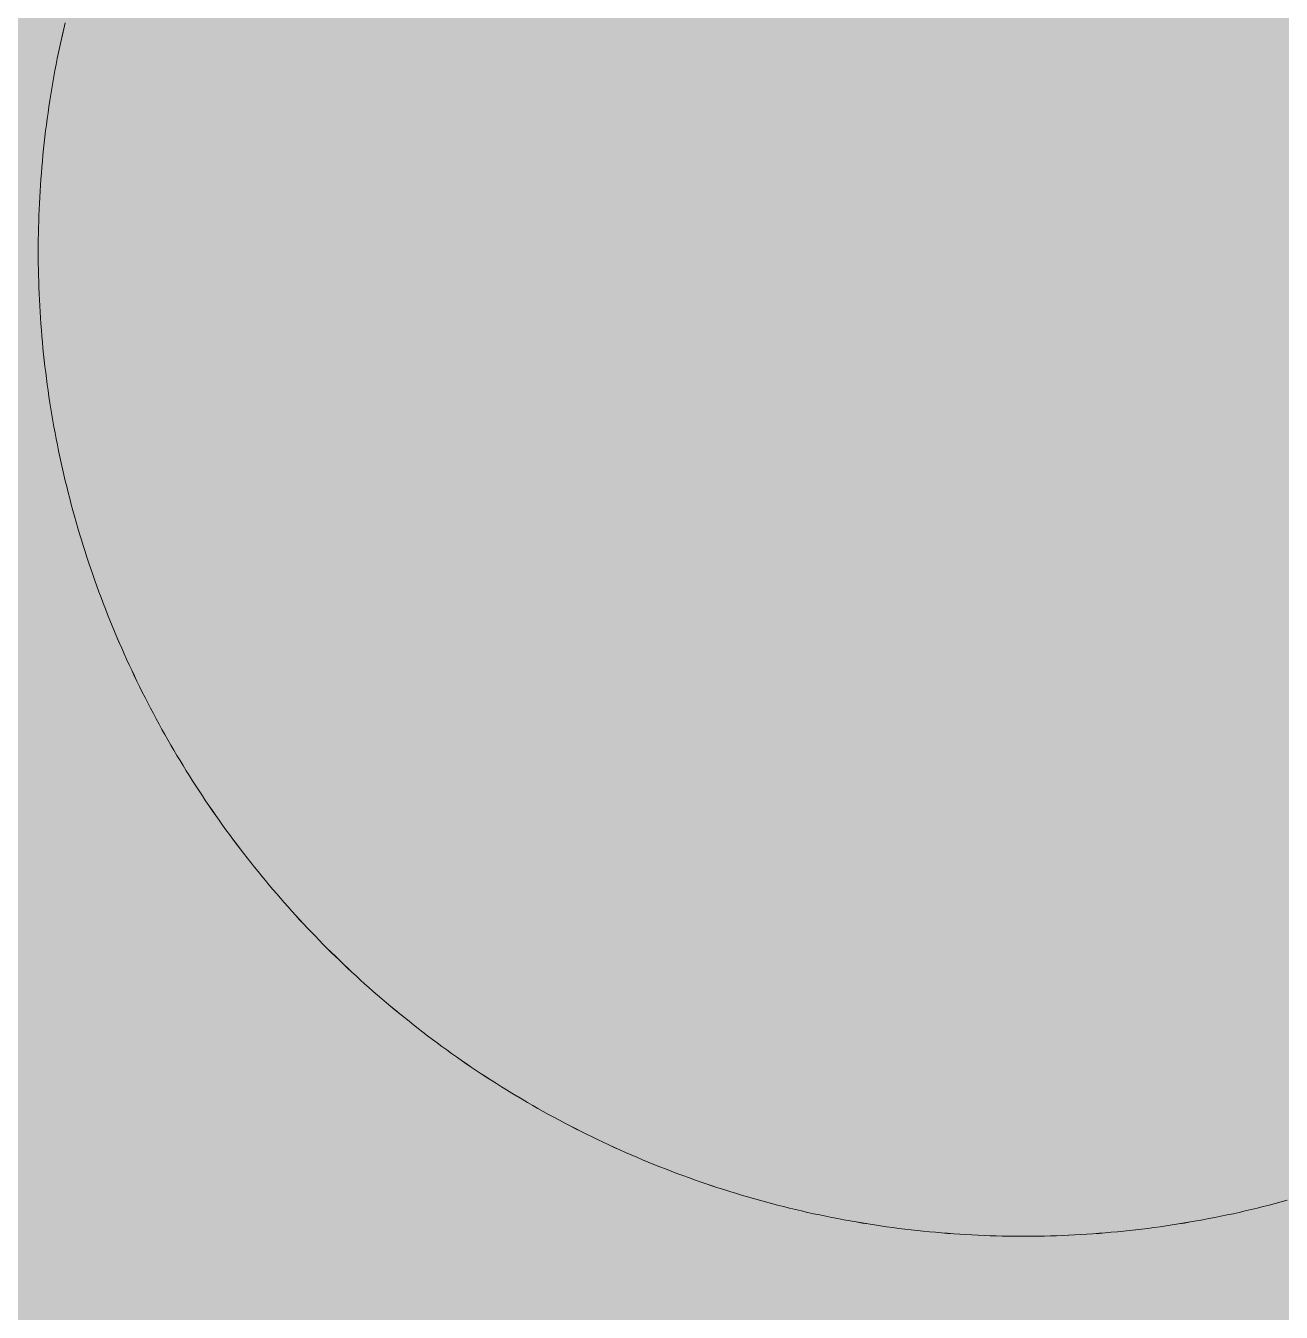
# Model space of a CAD drawing. Header units: millimetres. Extents: x 5622 to 8918, y 2044 to 6634.
# Drawn here: x 8590.272 to 8594.414, y 3822.826 to 3827.072 of the extents above; entities that cross this region are included whole.
import ezdxf

# ---------------------------------------------------------------- set-up
doc = ezdxf.new("R2010")
doc.units = ezdxf.units.MM
doc.linetypes.add('NASCOSTA', pattern=[9.525, 6.35, -3.175])
for name, color, linetype, lineweight in [('F_ARREDI', 7, 'Continuous', 5), ('F_FERRAMENTA', 253, 'Continuous', 5), ('F_MULTI laminato OPACO_retino', 1, 'Continuous', 5), ('F_Proiezioni', 253, 'NASCOSTA', 9)]:
    doc.layers.add(name, color=color, linetype=linetype, lineweight=lineweight)

# ---------------------------------------------------------------- blocks, each defined once
blk = doc.blocks.new("LIBRERIA_ingresso-living_sez._B.B'")
at = {"layer": 'F_MULTI laminato OPACO_retino', "true_color": 0x636466}
h = blk.add_hatch(color=251, dxfattribs=at)
h.dxf.hatch_style = 1
h.paths.add_polyline_path([(41313.1315, 11071.1262), (41913.1315, 11071.1262), (41913.1315, 13145.6262), (41313.1315, 13145.6262)])
at = {"layer": 'F_MULTI laminato OPACO_retino', "true_color": 0x939598}
h = blk.add_hatch(color=252, dxfattribs=at)
h.dxf.hatch_style = 1
h.paths.add_polyline_path([(41313.1315, 13145.6262), (41613.1315, 13145.6262), (41613.1315, 11071.1262), (41313.1315, 11071.1262)])
at = {"layer": 'F_Proiezioni', "color": 1}
for p, q in [((41585.9613, 11234.3419), (41585.9658, 11234.3616)), ((41585.9658, 11234.3616), (41585.9704, 11234.3812)), ((41585.9527, 11234.3025), (41585.9569, 11234.3222)), ((41585.9569, 11234.3222), (41585.9613, 11234.3419)), ((41585.9445, 11234.263), (41585.9485, 11234.2828)), ((41585.9485, 11234.2828), (41585.9527, 11234.3025)), ((41585.9369, 11234.2234), (41585.9406, 11234.2432)), ((41585.9406, 11234.2432), (41585.9445, 11234.263)), ((41585.9297, 11234.1838), (41585.9332, 11234.2036)), ((41585.9332, 11234.2036), (41585.9369, 11234.2234)), ((41585.9199, 11234.1242), (41585.9231, 11234.144)), ((41585.9231, 11234.144), (41585.9263, 11234.1639)), ((41585.9263, 11234.1639), (41585.9297, 11234.1838)), ((41585.914, 11234.0843), (41585.9169, 11234.1043)), ((41585.9169, 11234.1043), (41585.9199, 11234.1242)), ((41585.9086, 11234.0445), (41585.9112, 11234.0644)), ((41585.9112, 11234.0644), (41585.914, 11234.0843)), ((41585.9037, 11234.0046), (41585.9061, 11234.0246)), ((41585.9061, 11234.0246), (41585.9086, 11234.0445)), ((41585.8993, 11233.9647), (41585.9014, 11233.9847)), ((41585.9014, 11233.9847), (41585.9037, 11234.0046)), ((41585.8953, 11233.9248), (41585.8972, 11233.9447)), ((41585.8972, 11233.9447), (41585.8993, 11233.9647)), ((41585.8919, 11233.8849), (41585.8935, 11233.9048)), ((41585.8935, 11233.9048), (41585.8953, 11233.9248)), ((41585.8889, 11233.845), (41585.8904, 11233.8649)), ((41585.8904, 11233.8649), (41585.8919, 11233.8849)), ((41585.8854, 11233.7852), (41585.8865, 11233.8051)), ((41585.8865, 11233.8051), (41585.8877, 11233.825)), ((41585.8877, 11233.825), (41585.8889, 11233.845)), ((41585.8837, 11233.7453), (41585.8845, 11233.7653)), ((41585.8845, 11233.7653), (41585.8854, 11233.7852)), ((41585.8825, 11233.7056), (41585.8831, 11233.7255)), ((41585.8831, 11233.7255), (41585.8837, 11233.7453)), ((41585.8818, 11233.6659), (41585.8821, 11233.6857)), ((41585.8821, 11233.6857), (41585.8825, 11233.7056)), ((41585.8815, 11233.6262), (41585.8816, 11233.6461)), ((41585.8816, 11233.6461), (41585.8818, 11233.6659)), ((41585.8816, 11233.6064), (41585.8815, 11233.6262)), ((41585.8818, 11233.5865), (41585.8816, 11233.6064)), ((41585.8821, 11233.5667), (41585.8818, 11233.5865)), ((41585.8825, 11233.5468), (41585.8821, 11233.5667)), ((41585.8831, 11233.5268), (41585.8825, 11233.5468)), ((41585.8837, 11233.5069), (41585.8831, 11233.5268)), ((41585.8845, 11233.487), (41585.8837, 11233.5069)), ((41585.8855, 11233.467), (41585.8845, 11233.487)), ((41585.8865, 11233.4471), (41585.8855, 11233.467)), ((41585.8877, 11233.4271), (41585.8865, 11233.4471)), ((41585.889, 11233.4071), (41585.8877, 11233.4271)), ((41585.8904, 11233.3871), (41585.889, 11233.4071)), ((41585.8919, 11233.3671), (41585.8904, 11233.3871)), ((41585.8936, 11233.3471), (41585.8919, 11233.3671)), ((41585.8954, 11233.3271), (41585.8936, 11233.3471)), ((41585.8973, 11233.3071), (41585.8954, 11233.3271)), ((41585.8993, 11233.2871), (41585.8973, 11233.3071)), ((41585.9015, 11233.2671), (41585.8993, 11233.2871)), ((41585.9038, 11233.2471), (41585.9015, 11233.2671)), ((41585.9062, 11233.2272), (41585.9038, 11233.2471)), ((41585.9087, 11233.2072), (41585.9062, 11233.2272)), ((41585.9114, 11233.1872), (41585.9087, 11233.2072)), ((41585.9141, 11233.1673), (41585.9114, 11233.1872)), ((41585.917, 11233.1473), (41585.9141, 11233.1673)), ((41585.9201, 11233.1274), (41585.917, 11233.1473)), ((41585.9232, 11233.1074), (41585.9201, 11233.1274)), ((41585.9265, 11233.0875), (41585.9232, 11233.1074)), ((41585.9299, 11233.0676), (41585.9265, 11233.0875)), ((41585.9334, 11233.0477), (41585.9299, 11233.0676)), ((41585.9371, 11233.0279), (41585.9334, 11233.0477)), ((41585.9409, 11233.008), (41585.9371, 11233.0279)), ((41585.9448, 11232.9882), (41585.9409, 11233.008)), ((41585.9488, 11232.9684), (41585.9448, 11232.9882)), ((41585.9529, 11232.9487), (41585.9488, 11232.9684)), ((41585.9572, 11232.9289), (41585.9529, 11232.9487)), ((41585.9616, 11232.9092), (41585.9572, 11232.9289)), ((41585.9661, 11232.8895), (41585.9616, 11232.9092)), ((41585.9708, 11232.8698), (41585.9661, 11232.8895)), ((41585.9756, 11232.8502), (41585.9708, 11232.8698)), ((41585.9804, 11232.8306), (41585.9756, 11232.8502)), ((41585.9855, 11232.811), (41585.9804, 11232.8306)), ((41585.9906, 11232.7915), (41585.9855, 11232.811)), ((41585.9958, 11232.772), (41585.9906, 11232.7915)), ((41586.0012, 11232.7525), (41585.9958, 11232.772)), ((41586.0067, 11232.7331), (41586.0012, 11232.7525)), ((41586.0123, 11232.7137), (41586.0067, 11232.7331)), ((41586.0181, 11232.6943), (41586.0123, 11232.7137)), ((41586.0239, 11232.675), (41586.0181, 11232.6943)), ((41586.0299, 11232.6557), (41586.0239, 11232.675)), ((41586.036, 11232.6365), (41586.0299, 11232.6557)), ((41586.0422, 11232.6173), (41586.036, 11232.6365)), ((41586.0485, 11232.5981), (41586.0422, 11232.6173)), ((41586.0549, 11232.579), (41586.0485, 11232.5981)), ((41586.0615, 11232.56), (41586.0549, 11232.579)), ((41586.0681, 11232.541), (41586.0615, 11232.56)), ((41586.0749, 11232.522), (41586.0681, 11232.541)), ((41586.0818, 11232.5031), (41586.0749, 11232.522)), ((41586.0888, 11232.4842), (41586.0818, 11232.5031)), ((41586.0959, 11232.4654), (41586.0888, 11232.4842)), ((41586.1032, 11232.4467), (41586.0959, 11232.4654)), ((41586.1105, 11232.428), (41586.1032, 11232.4467)), ((41586.118, 11232.4093), (41586.1105, 11232.428)), ((41586.1255, 11232.3907), (41586.118, 11232.4093)), ((41586.1332, 11232.3722), (41586.1255, 11232.3907)), ((41586.141, 11232.3537), (41586.1332, 11232.3722)), ((41586.1489, 11232.3353), (41586.141, 11232.3537)), ((41586.1569, 11232.317), (41586.1489, 11232.3353)), ((41586.1651, 11232.2987), (41586.1569, 11232.317)), ((41586.1733, 11232.2804), (41586.1651, 11232.2987)), ((41586.1816, 11232.2622), (41586.1733, 11232.2804)), ((41586.1901, 11232.2441), (41586.1816, 11232.2622)), ((41586.1986, 11232.2261), (41586.1901, 11232.2441)), ((41586.2073, 11232.2081), (41586.1986, 11232.2261)), ((41586.2161, 11232.1902), (41586.2073, 11232.2081)), ((41586.2249, 11232.1723), (41586.2161, 11232.1902)), ((41586.2339, 11232.1545), (41586.2249, 11232.1723)), ((41586.243, 11232.1368), (41586.2339, 11232.1545)), ((41586.2522, 11232.1191), (41586.243, 11232.1368)), ((41586.2614, 11232.1015), (41586.2522, 11232.1191)), ((41586.2708, 11232.084), (41586.2614, 11232.1015)), ((41586.2803, 11232.0665), (41586.2708, 11232.084)), ((41586.2899, 11232.0492), (41586.2803, 11232.0665)), ((41586.2995, 11232.0318), (41586.2899, 11232.0492)), ((41586.3093, 11232.0146), (41586.2995, 11232.0318)), ((41586.3192, 11231.9974), (41586.3093, 11232.0146)), ((41586.3291, 11231.9803), (41586.3192, 11231.9974)), ((41586.3392, 11231.9633), (41586.3291, 11231.9803)), ((41586.3494, 11231.9464), (41586.3392, 11231.9633)), ((41586.3596, 11231.9295), (41586.3494, 11231.9464)), ((41586.37, 11231.9127), (41586.3596, 11231.9295)), ((41586.3804, 11231.896), (41586.37, 11231.9127)), ((41586.3909, 11231.8794), (41586.3804, 11231.896)), ((41586.4015, 11231.8629), (41586.3909, 11231.8794)), ((41586.4122, 11231.8464), (41586.4015, 11231.8629)), ((41586.423, 11231.83), (41586.4122, 11231.8464)), ((41586.4339, 11231.8137), (41586.423, 11231.83)), ((41586.4449, 11231.7975), (41586.4339, 11231.8137)), ((41586.4559, 11231.7814), (41586.4449, 11231.7975)), ((41586.4671, 11231.7653), (41586.4559, 11231.7814)), ((41586.4783, 11231.7493), (41586.4671, 11231.7653)), ((41586.4896, 11231.7335), (41586.4783, 11231.7493)), ((41586.501, 11231.7177), (41586.4896, 11231.7335)), ((41586.5124, 11231.702), (41586.501, 11231.7177)), ((41586.524, 11231.6864), (41586.5124, 11231.702)), ((41586.5356, 11231.6708), (41586.524, 11231.6864)), ((41586.5473, 11231.6554), (41586.5356, 11231.6708)), ((41586.5591, 11231.6401), (41586.5473, 11231.6554)), ((41586.571, 11231.6248), (41586.5591, 11231.6401)), ((41586.5829, 11231.6096), (41586.571, 11231.6248)), ((41586.5949, 11231.5946), (41586.5829, 11231.6096)), ((41586.607, 11231.5796), (41586.5949, 11231.5946)), ((41586.6191, 11231.5647), (41586.607, 11231.5796)), ((41586.6313, 11231.5499), (41586.6191, 11231.5647)), ((41586.6436, 11231.5352), (41586.6313, 11231.5499)), ((41586.656, 11231.5206), (41586.6436, 11231.5352)), ((41586.6684, 11231.5061), (41586.656, 11231.5206)), ((41586.6808, 11231.4917), (41586.6684, 11231.5061)), ((41586.6934, 11231.4774), (41586.6808, 11231.4917)), ((41586.706, 11231.4631), (41586.6934, 11231.4774)), ((41586.7186, 11231.449), (41586.706, 11231.4631)), ((41586.7314, 11231.435), (41586.7186, 11231.449)), ((41586.7441, 11231.4211), (41586.7314, 11231.435)), ((41586.757, 11231.4073), (41586.7441, 11231.4211)), ((41586.7699, 11231.3935), (41586.757, 11231.4073)), ((41586.7828, 11231.3799), (41586.7699, 11231.3935)), ((41586.7958, 11231.3664), (41586.7828, 11231.3799)), ((41586.8089, 11231.353), (41586.7958, 11231.3664)), ((41586.822, 11231.3397), (41586.8089, 11231.353)), ((41586.8351, 11231.3265), (41586.822, 11231.3397)), ((41586.8484, 11231.3133), (41586.8351, 11231.3265)), ((41586.8617, 11231.3002), (41586.8484, 11231.3133)), ((41586.8752, 11231.2872), (41586.8617, 11231.3002)), ((41586.8887, 11231.2742), (41586.8752, 11231.2872)), ((41586.9024, 11231.2612), (41586.8887, 11231.2742)), ((41586.9162, 11231.2483), (41586.9024, 11231.2612)), ((41586.9301, 11231.2354), (41586.9162, 11231.2483)), ((41586.9441, 11231.2226), (41586.9301, 11231.2354)), ((41586.9582, 11231.2099), (41586.9441, 11231.2226)), ((41586.9724, 11231.1972), (41586.9582, 11231.2099)), ((41586.9867, 11231.1846), (41586.9724, 11231.1972)), ((41587.0011, 11231.172), (41586.9867, 11231.1846)), ((41587.0156, 11231.1595), (41587.0011, 11231.172)), ((41587.0302, 11231.147), (41587.0156, 11231.1595)), ((41587.0449, 11231.1346), (41587.0302, 11231.147)), ((41587.0597, 11231.1223), (41587.0449, 11231.1346)), ((41587.0746, 11231.11), (41587.0597, 11231.1223)), ((41587.0897, 11231.0978), (41587.0746, 11231.11)), ((41587.1048, 11231.0857), (41587.0897, 11231.0978)), ((41587.12, 11231.0736), (41587.1048, 11231.0857)), ((41587.1353, 11231.0616), (41587.12, 11231.0736)), ((41587.1507, 11231.0497), (41587.1353, 11231.0616)), ((41587.1662, 11231.0378), (41587.1507, 11231.0497)), ((41587.1818, 11231.0261), (41587.1662, 11231.0378)), ((41587.1975, 11231.0144), (41587.1818, 11231.0261)), ((41587.2133, 11231.0027), (41587.1975, 11231.0144)), ((41587.2292, 11230.9912), (41587.2133, 11231.0027)), ((41587.2452, 11230.9797), (41587.2292, 11230.9912)), ((41587.2612, 11230.9683), (41587.2452, 11230.9797)), ((41587.2774, 11230.957), (41587.2612, 11230.9683)), ((41587.2936, 11230.9458), (41587.2774, 11230.957)), ((41587.31, 11230.9347), (41587.2936, 11230.9458)), ((41587.3264, 11230.9236), (41587.31, 11230.9347)), ((41587.3429, 11230.9127), (41587.3264, 11230.9236)), ((41587.3595, 11230.9018), (41587.3429, 11230.9127)), ((41587.3762, 11230.891), (41587.3595, 11230.9018)), ((41587.393, 11230.8803), (41587.3762, 11230.891)), ((41587.4099, 11230.8697), (41587.393, 11230.8803)), ((41587.4269, 11230.8592), (41587.4099, 11230.8697)), ((41587.4439, 11230.8488), (41587.4269, 11230.8592)), ((41587.461, 11230.8385), (41587.4439, 11230.8488)), ((41587.4782, 11230.8282), (41587.461, 11230.8385)), ((41587.4955, 11230.8181), (41587.4782, 11230.8282)), ((41587.5129, 11230.8081), (41587.4955, 11230.8181)), ((41587.5303, 11230.7981), (41587.5129, 11230.8081)), ((41587.5478, 11230.7883), (41587.5303, 11230.7981)), ((41587.5654, 11230.7785), (41587.5478, 11230.7883)), ((41587.5831, 11230.7689), (41587.5654, 11230.7785)), ((41587.6008, 11230.7593), (41587.5831, 11230.7689)), ((41587.6186, 11230.7499), (41587.6008, 11230.7593)), ((41587.6365, 11230.7406), (41587.6186, 11230.7499)), ((41587.6545, 11230.7313), (41587.6365, 11230.7406)), ((41587.6725, 11230.7222), (41587.6545, 11230.7313)), ((41587.6906, 11230.7132), (41587.6725, 11230.7222)), ((41587.7088, 11230.7042), (41587.6906, 11230.7132)), ((41587.727, 11230.6954), (41587.7088, 11230.7042)), ((41587.7453, 11230.6867), (41587.727, 11230.6954)), ((41587.7637, 11230.6781), (41587.7453, 11230.6867)), ((41587.7821, 11230.6696), (41587.7637, 11230.6781)), ((41587.8006, 11230.6613), (41587.7821, 11230.6696)), ((41587.8192, 11230.653), (41587.8006, 11230.6613)), ((41587.8378, 11230.6448), (41587.8192, 11230.653)), ((41587.8565, 11230.6368), (41587.8378, 11230.6448)), ((41587.8752, 11230.6289), (41587.8565, 11230.6368)), ((41587.894, 11230.6211), (41587.8752, 11230.6289)), ((41587.9129, 11230.6134), (41587.894, 11230.6211)), ((41587.9318, 11230.6058), (41587.9129, 11230.6134)), ((41587.9508, 11230.5983), (41587.9318, 11230.6058)), ((41587.9698, 11230.591), (41587.9508, 11230.5983)), ((41587.9889, 11230.5838), (41587.9698, 11230.591)), ((41588.008, 11230.5767), (41587.9889, 11230.5838)), ((41588.0272, 11230.5697), (41588.008, 11230.5767)), ((41588.0464, 11230.5628), (41588.0272, 11230.5697)), ((41588.0657, 11230.556), (41588.0464, 11230.5628)), ((41588.0851, 11230.5494), (41588.0657, 11230.556)), ((41588.1044, 11230.5429), (41588.0851, 11230.5494)), ((41588.1239, 11230.5365), (41588.1044, 11230.5429)), ((41588.1433, 11230.5302), (41588.1239, 11230.5365)), ((41588.1628, 11230.524), (41588.1433, 11230.5302)), ((41588.1824, 11230.518), (41588.1628, 11230.524)), ((41588.202, 11230.5121), (41588.1824, 11230.518)), ((41588.2216, 11230.5063), (41588.202, 11230.5121)), ((41588.2413, 11230.5006), (41588.2216, 11230.5063)), ((41588.261, 11230.4951), (41588.2413, 11230.5006)), ((41588.2807, 11230.4896), (41588.261, 11230.4951)), ((41588.3005, 11230.4843), (41588.2807, 11230.4896)), ((41588.3203, 11230.4792), (41588.3005, 11230.4843)), ((41588.3401, 11230.4741), (41588.3203, 11230.4792)), ((41588.36, 11230.4692), (41588.3401, 11230.4741)), ((41588.3798, 11230.4644), (41588.36, 11230.4692)), ((41588.3997, 11230.4597), (41588.3798, 11230.4644)), ((41588.4197, 11230.4552), (41588.3997, 11230.4597)), ((41588.4396, 11230.4508), (41588.4197, 11230.4552)), ((41588.4596, 11230.4465), (41588.4396, 11230.4508)), ((41589.8034, 11230.4465), (41589.8234, 11230.4508)), ((41589.8234, 11230.4508), (41589.8434, 11230.4552)), ((41589.8434, 11230.4552), (41589.8633, 11230.4597)), ((41589.8633, 11230.4597), (41589.8832, 11230.4644)), ((41589.8832, 11230.4644), (41589.9031, 11230.4692)), ((41589.9031, 11230.4692), (41589.923, 11230.4741)), ((41589.923, 11230.4741), (41589.9428, 11230.4792)), ((41589.9428, 11230.4792), (41589.9626, 11230.4843)), ((41589.9626, 11230.4843), (41589.9824, 11230.4896)), ((41588.4796, 11230.4423), (41588.4596, 11230.4465)), ((41588.4996, 11230.4383), (41588.4796, 11230.4423)), ((41588.5197, 11230.4344), (41588.4996, 11230.4383)), ((41588.5397, 11230.4306), (41588.5197, 11230.4344)), ((41588.5598, 11230.4269), (41588.5397, 11230.4306)), ((41588.5799, 11230.4234), (41588.5598, 11230.4269)), ((41588.6, 11230.42), (41588.5799, 11230.4234)), ((41588.6201, 11230.4168), (41588.6, 11230.42)), ((41588.6402, 11230.4136), (41588.6201, 11230.4168)), ((41588.6603, 11230.4106), (41588.6402, 11230.4136)), ((41588.6805, 11230.4077), (41588.6603, 11230.4106)), ((41588.7006, 11230.405), (41588.6805, 11230.4077)), ((41589.5625, 11230.405), (41589.5826, 11230.4077)), ((41589.5826, 11230.4077), (41589.6027, 11230.4106)), ((41589.6027, 11230.4106), (41589.6228, 11230.4136)), ((41589.6228, 11230.4136), (41589.643, 11230.4168)), ((41589.643, 11230.4168), (41589.6631, 11230.42)), ((41589.6631, 11230.42), (41589.6832, 11230.4234)), ((41589.6832, 11230.4234), (41589.7032, 11230.4269)), ((41589.7032, 11230.4269), (41589.7233, 11230.4306)), ((41589.7233, 11230.4306), (41589.7434, 11230.4344)), ((41589.7434, 11230.4344), (41589.7634, 11230.4383)), ((41589.7634, 11230.4383), (41589.7834, 11230.4423)), ((41589.7834, 11230.4423), (41589.8034, 11230.4465)), ((41588.7207, 11230.4024), (41588.7006, 11230.405)), ((41588.7409, 11230.3999), (41588.7207, 11230.4024)), ((41588.761, 11230.3975), (41588.7409, 11230.3999)), ((41588.7811, 11230.3953), (41588.761, 11230.3975)), ((41588.8013, 11230.3931), (41588.7811, 11230.3953)), ((41588.8214, 11230.3911), (41588.8013, 11230.3931)), ((41588.8415, 11230.3893), (41588.8214, 11230.3911)), ((41588.8616, 11230.3875), (41588.8415, 11230.3893)), ((41588.8817, 11230.3859), (41588.8616, 11230.3875)), ((41588.9018, 11230.3844), (41588.8817, 11230.3859)), ((41588.9219, 11230.3831), (41588.9018, 11230.3844)), ((41588.942, 11230.3818), (41588.9219, 11230.3831)), ((41588.962, 11230.3807), (41588.942, 11230.3818)), ((41588.982, 11230.3797), (41588.962, 11230.3807)), ((41589.002, 11230.3789), (41588.982, 11230.3797)), ((41589.022, 11230.3781), (41589.002, 11230.3789)), ((41589.042, 11230.3775), (41589.022, 11230.3781)), ((41589.0619, 11230.377), (41589.042, 11230.3775)), ((41589.0819, 11230.3766), (41589.0619, 11230.377)), ((41589.1017, 11230.3764), (41589.0819, 11230.3766)), ((41589.1216, 11230.3763), (41589.1017, 11230.3764)), ((41589.1216, 11230.3763), (41589.1414, 11230.3763)), ((41589.1414, 11230.3763), (41589.1613, 11230.3764)), ((41589.1613, 11230.3764), (41589.1812, 11230.3766)), ((41589.1812, 11230.3766), (41589.2011, 11230.377)), ((41589.2011, 11230.377), (41589.2211, 11230.3775)), ((41589.2211, 11230.3775), (41589.241, 11230.3781)), ((41589.241, 11230.3781), (41589.261, 11230.3789)), ((41589.261, 11230.3789), (41589.281, 11230.3797)), ((41589.281, 11230.3797), (41589.3011, 11230.3807)), ((41589.3011, 11230.3807), (41589.3211, 11230.3818)), ((41589.3211, 11230.3818), (41589.3412, 11230.3831)), ((41589.3412, 11230.3831), (41589.3612, 11230.3844)), ((41589.3612, 11230.3844), (41589.3813, 11230.3859)), ((41589.3813, 11230.3859), (41589.4014, 11230.3875)), ((41589.4014, 11230.3875), (41589.4215, 11230.3893)), ((41589.4215, 11230.3893), (41589.4417, 11230.3911)), ((41589.4417, 11230.3911), (41589.4618, 11230.3931)), ((41589.4618, 11230.3931), (41589.4819, 11230.3953)), ((41589.4819, 11230.3953), (41589.502, 11230.3975)), ((41589.502, 11230.3975), (41589.5222, 11230.3999)), ((41589.5222, 11230.3999), (41589.5423, 11230.4024)), ((41589.5423, 11230.4024), (41589.5625, 11230.405))]:
    blk.add_line(p, q, dxfattribs=at)

msp = doc.modelspace()

# ---------------------------------------------------------------- linework, layer by layer
at = {"layer": 'F_FERRAMENTA', "linetype": 'NASCOSTA'}
for p, q in [((8590.3926, 3827.0425), (8590.3971, 3827.0621)), ((8590.3971, 3827.0621), (8590.4017, 3827.0817)), ((8590.3839, 3827.0031), (8590.3882, 3827.0228)), ((8590.3882, 3827.0228), (8590.3926, 3827.0425)), ((8590.3758, 3826.9636), (8590.3798, 3826.9833)), ((8590.3798, 3826.9833), (8590.3839, 3827.0031)), ((8590.3681, 3826.924), (8590.3719, 3826.9438)), ((8590.3719, 3826.9438), (8590.3758, 3826.9636)), ((8590.361, 3826.8843), (8590.3645, 3826.9042)), ((8590.3645, 3826.9042), (8590.3681, 3826.924)), ((8590.3543, 3826.8446), (8590.3576, 3826.8645)), ((8590.3576, 3826.8645), (8590.361, 3826.8843)), ((8590.3453, 3826.7849), (8590.3482, 3826.8048)), ((8590.3482, 3826.8048), (8590.3512, 3826.8247)), ((8590.3512, 3826.8247), (8590.3543, 3826.8446)), ((8590.3398, 3826.745), (8590.3425, 3826.765)), ((8590.3425, 3826.765), (8590.3453, 3826.7849)), ((8590.3349, 3826.7051), (8590.3373, 3826.7251)), ((8590.3373, 3826.7251), (8590.3398, 3826.745)), ((8590.3305, 3826.6652), (8590.3326, 3826.6852)), ((8590.3326, 3826.6852), (8590.3349, 3826.7051)), ((8590.3266, 3826.6253), (8590.3285, 3826.6453)), ((8590.3285, 3826.6453), (8590.3305, 3826.6652)), ((8590.3231, 3826.5854), (8590.3248, 3826.6054)), ((8590.3248, 3826.6054), (8590.3266, 3826.6253)), ((8590.3202, 3826.5455), (8590.3216, 3826.5655)), ((8590.3216, 3826.5655), (8590.3231, 3826.5854)), ((8590.3177, 3826.5056), (8590.3189, 3826.5256)), ((8590.3189, 3826.5256), (8590.3202, 3826.5455)), ((8590.315, 3826.4459), (8590.3158, 3826.4658)), ((8590.3158, 3826.4658), (8590.3167, 3826.4857)), ((8590.3167, 3826.4857), (8590.3177, 3826.5056)), ((8590.3138, 3826.4061), (8590.3143, 3826.426)), ((8590.3143, 3826.426), (8590.315, 3826.4459)), ((8590.313, 3826.3664), (8590.3133, 3826.3863)), ((8590.3133, 3826.3863), (8590.3138, 3826.4061)), ((8590.3128, 3826.3466), (8590.313, 3826.3664)), ((8590.3128, 3826.3268), (8590.3128, 3826.3466)), ((8590.3128, 3826.3069), (8590.3128, 3826.3268)), ((8590.313, 3826.2871), (8590.3128, 3826.3069)), ((8590.3133, 3826.2672), (8590.313, 3826.2871)), ((8590.3138, 3826.2473), (8590.3133, 3826.2672)), ((8590.3143, 3826.2274), (8590.3138, 3826.2473)), ((8590.315, 3826.2075), (8590.3143, 3826.2274)), ((8590.3158, 3826.1875), (8590.315, 3826.2075)), ((8590.3167, 3826.1676), (8590.3158, 3826.1875)), ((8590.3178, 3826.1476), (8590.3167, 3826.1676)), ((8590.3189, 3826.1276), (8590.3178, 3826.1476)), ((8590.3202, 3826.1076), (8590.3189, 3826.1276)), ((8590.3216, 3826.0877), (8590.3202, 3826.1076)), ((8590.3232, 3826.0677), (8590.3216, 3826.0877)), ((8590.3248, 3826.0477), (8590.3232, 3826.0677)), ((8590.3266, 3826.0277), (8590.3248, 3826.0477)), ((8590.3285, 3826.0077), (8590.3266, 3826.0277)), ((8590.3306, 3825.9877), (8590.3285, 3826.0077)), ((8590.3327, 3825.9677), (8590.3306, 3825.9877)), ((8590.335, 3825.9477), (8590.3327, 3825.9677)), ((8590.3374, 3825.9277), (8590.335, 3825.9477)), ((8590.3399, 3825.9077), (8590.3374, 3825.9277)), ((8590.3426, 3825.8878), (8590.3399, 3825.9077)), ((8590.3454, 3825.8678), (8590.3426, 3825.8878)), ((8590.3483, 3825.8478), (8590.3454, 3825.8678)), ((8590.3513, 3825.8279), (8590.3483, 3825.8478)), ((8590.3545, 3825.808), (8590.3513, 3825.8279)), ((8590.3577, 3825.7881), (8590.3545, 3825.808)), ((8590.3612, 3825.7682), (8590.3577, 3825.7881)), ((8590.3647, 3825.7483), (8590.3612, 3825.7682)), ((8590.3683, 3825.7284), (8590.3647, 3825.7483)), ((8590.3721, 3825.7086), (8590.3683, 3825.7284)), ((8590.376, 3825.6888), (8590.3721, 3825.7086)), ((8590.38, 3825.669), (8590.376, 3825.6888)), ((8590.3842, 3825.6492), (8590.38, 3825.669)), ((8590.3885, 3825.6295), (8590.3842, 3825.6492)), ((8590.3929, 3825.6097), (8590.3885, 3825.6295)), ((8590.3974, 3825.59), (8590.3929, 3825.6097)), ((8590.402, 3825.5704), (8590.3974, 3825.59)), ((8590.4068, 3825.5507), (8590.402, 3825.5704)), ((8590.4117, 3825.5311), (8590.4068, 3825.5507)), ((8590.4167, 3825.5116), (8590.4117, 3825.5311)), ((8590.4218, 3825.492), (8590.4167, 3825.5116)), ((8590.4271, 3825.4725), (8590.4218, 3825.492)), ((8590.4325, 3825.4531), (8590.4271, 3825.4725)), ((8590.438, 3825.4336), (8590.4325, 3825.4531)), ((8590.4436, 3825.4142), (8590.438, 3825.4336)), ((8590.4493, 3825.3949), (8590.4436, 3825.4142)), ((8590.4551, 3825.3755), (8590.4493, 3825.3949)), ((8590.4611, 3825.3563), (8590.4551, 3825.3755)), ((8590.4672, 3825.337), (8590.4611, 3825.3563)), ((8590.4734, 3825.3178), (8590.4672, 3825.337)), ((8590.4797, 3825.2987), (8590.4734, 3825.3178)), ((8590.4861, 3825.2796), (8590.4797, 3825.2987)), ((8590.4927, 3825.2605), (8590.4861, 3825.2796)), ((8590.4994, 3825.2415), (8590.4927, 3825.2605)), ((8590.5061, 3825.2226), (8590.4994, 3825.2415)), ((8590.513, 3825.2036), (8590.5061, 3825.2226)), ((8590.52, 3825.1848), (8590.513, 3825.2036)), ((8590.5272, 3825.166), (8590.52, 3825.1848)), ((8590.5344, 3825.1472), (8590.5272, 3825.166)), ((8590.5417, 3825.1285), (8590.5344, 3825.1472)), ((8590.5492, 3825.1099), (8590.5417, 3825.1285)), ((8590.5568, 3825.0913), (8590.5492, 3825.1099)), ((8590.5645, 3825.0727), (8590.5568, 3825.0913)), ((8590.5723, 3825.0543), (8590.5645, 3825.0727)), ((8590.5802, 3825.0359), (8590.5723, 3825.0543)), ((8590.5882, 3825.0175), (8590.5802, 3825.0359)), ((8590.5963, 3824.9992), (8590.5882, 3825.0175)), ((8590.6045, 3824.981), (8590.5963, 3824.9992)), ((8590.6129, 3824.9628), (8590.6045, 3824.981)), ((8590.6213, 3824.9447), (8590.6129, 3824.9628)), ((8590.6299, 3824.9266), (8590.6213, 3824.9447)), ((8590.6385, 3824.9086), (8590.6299, 3824.9266)), ((8590.6473, 3824.8907), (8590.6385, 3824.9086)), ((8590.6562, 3824.8728), (8590.6473, 3824.8907)), ((8590.6651, 3824.855), (8590.6562, 3824.8728)), ((8590.6742, 3824.8373), (8590.6651, 3824.855)), ((8590.6834, 3824.8197), (8590.6742, 3824.8373)), ((8590.6927, 3824.8021), (8590.6834, 3824.8197)), ((8590.7021, 3824.7845), (8590.6927, 3824.8021)), ((8590.7115, 3824.7671), (8590.7021, 3824.7845)), ((8590.7211, 3824.7497), (8590.7115, 3824.7671)), ((8590.7308, 3824.7324), (8590.7211, 3824.7497)), ((8590.7406, 3824.7152), (8590.7308, 3824.7324)), ((8590.7504, 3824.698), (8590.7406, 3824.7152)), ((8590.7604, 3824.6809), (8590.7504, 3824.698)), ((8590.7705, 3824.6639), (8590.7604, 3824.6809)), ((8590.7806, 3824.6469), (8590.7705, 3824.6639)), ((8590.7909, 3824.6301), (8590.7806, 3824.6469)), ((8590.8012, 3824.6133), (8590.7909, 3824.6301)), ((8590.8116, 3824.5966), (8590.8012, 3824.6133)), ((8590.8222, 3824.58), (8590.8116, 3824.5966)), ((8590.8328, 3824.5634), (8590.8222, 3824.58)), ((8590.8435, 3824.5469), (8590.8328, 3824.5634)), ((8590.8543, 3824.5306), (8590.8435, 3824.5469)), ((8590.8651, 3824.5143), (8590.8543, 3824.5306)), ((8590.8761, 3824.498), (8590.8651, 3824.5143)), ((8590.8872, 3824.4819), (8590.8761, 3824.498)), ((8590.8983, 3824.4659), (8590.8872, 3824.4819)), ((8590.9095, 3824.4499), (8590.8983, 3824.4659)), ((8590.9208, 3824.434), (8590.9095, 3824.4499)), ((8590.9322, 3824.4182), (8590.9208, 3824.434)), ((8590.9437, 3824.4025), (8590.9322, 3824.4182)), ((8590.9552, 3824.3869), (8590.9437, 3824.4025)), ((8590.9669, 3824.3714), (8590.9552, 3824.3869)), ((8590.9786, 3824.3559), (8590.9669, 3824.3714)), ((8590.9904, 3824.3406), (8590.9786, 3824.3559)), ((8591.0022, 3824.3253), (8590.9904, 3824.3406)), ((8591.0141, 3824.3102), (8591.0022, 3824.3253)), ((8591.0261, 3824.2951), (8591.0141, 3824.3102)), ((8591.0382, 3824.2801), (8591.0261, 3824.2951)), ((8591.0504, 3824.2652), (8591.0382, 3824.2801)), ((8591.0626, 3824.2504), (8591.0504, 3824.2652)), ((8591.0749, 3824.2357), (8591.0626, 3824.2504)), ((8591.0872, 3824.2211), (8591.0749, 3824.2357)), ((8591.0996, 3824.2066), (8591.0872, 3824.2211)), ((8591.1121, 3824.1922), (8591.0996, 3824.2066)), ((8591.1246, 3824.1779), (8591.1121, 3824.1922)), ((8591.1372, 3824.1637), (8591.1246, 3824.1779)), ((8591.1499, 3824.1496), (8591.1372, 3824.1637)), ((8591.1626, 3824.1355), (8591.1499, 3824.1496)), ((8591.1754, 3824.1216), (8591.1626, 3824.1355)), ((8591.1882, 3824.1078), (8591.1754, 3824.1216)), ((8591.2011, 3824.0941), (8591.1882, 3824.1078)), ((8591.2141, 3824.0805), (8591.2011, 3824.0941)), ((8591.2271, 3824.0669), (8591.2141, 3824.0805)), ((8591.2401, 3824.0535), (8591.2271, 3824.0669)), ((8591.2532, 3824.0402), (8591.2401, 3824.0535)), ((8591.2664, 3824.027), (8591.2532, 3824.0402)), ((8591.2796, 3824.0139), (8591.2664, 3824.027)), ((8591.293, 3824.0008), (8591.2796, 3824.0139)), ((8591.3064, 3823.9877), (8591.293, 3824.0008)), ((8591.32, 3823.9747), (8591.3064, 3823.9877)), ((8591.3337, 3823.9617), (8591.32, 3823.9747)), ((8591.3474, 3823.9488), (8591.3337, 3823.9617)), ((8591.3613, 3823.936), (8591.3474, 3823.9488)), ((8591.3753, 3823.9232), (8591.3613, 3823.936)), ((8591.3894, 3823.9104), (8591.3753, 3823.9232)), ((8591.4036, 3823.8977), (8591.3894, 3823.9104)), ((8591.4179, 3823.8851), (8591.4036, 3823.8977)), ((8591.4323, 3823.8725), (8591.4179, 3823.8851)), ((8591.4468, 3823.86), (8591.4323, 3823.8725)), ((8591.4614, 3823.8476), (8591.4468, 3823.86)), ((8591.4762, 3823.8352), (8591.4614, 3823.8476)), ((8591.491, 3823.8228), (8591.4762, 3823.8352)), ((8591.5059, 3823.8106), (8591.491, 3823.8228)), ((8591.5209, 3823.7984), (8591.5059, 3823.8106)), ((8591.536, 3823.7862), (8591.5209, 3823.7984)), ((8591.5512, 3823.7742), (8591.536, 3823.7862)), ((8591.5665, 3823.7622), (8591.5512, 3823.7742)), ((8591.582, 3823.7502), (8591.5665, 3823.7622)), ((8591.5975, 3823.7384), (8591.582, 3823.7502)), ((8591.6131, 3823.7266), (8591.5975, 3823.7384)), ((8591.6287, 3823.7149), (8591.6131, 3823.7266)), ((8591.6445, 3823.7033), (8591.6287, 3823.7149)), ((8591.6604, 3823.6917), (8591.6445, 3823.7033)), ((8591.6764, 3823.6803), (8591.6604, 3823.6917)), ((8591.6925, 3823.6689), (8591.6764, 3823.6803)), ((8591.7086, 3823.6576), (8591.6925, 3823.6689)), ((8591.7249, 3823.6464), (8591.7086, 3823.6576)), ((8591.7412, 3823.6352), (8591.7249, 3823.6464)), ((8591.7577, 3823.6242), (8591.7412, 3823.6352)), ((8591.7742, 3823.6132), (8591.7577, 3823.6242)), ((8591.7908, 3823.6024), (8591.7742, 3823.6132)), ((8591.8075, 3823.5916), (8591.7908, 3823.6024)), ((8591.8243, 3823.5809), (8591.8075, 3823.5916)), ((8591.8411, 3823.5703), (8591.8243, 3823.5809)), ((8591.8581, 3823.5598), (8591.8411, 3823.5703)), ((8591.8751, 3823.5493), (8591.8581, 3823.5598)), ((8591.8923, 3823.539), (8591.8751, 3823.5493)), ((8591.9095, 3823.5288), (8591.8923, 3823.539)), ((8591.9267, 3823.5187), (8591.9095, 3823.5288)), ((8591.9441, 3823.5086), (8591.9267, 3823.5187)), ((8591.9615, 3823.4987), (8591.9441, 3823.5086)), ((8591.9791, 3823.4888), (8591.9615, 3823.4987)), ((8591.9967, 3823.4791), (8591.9791, 3823.4888)), ((8592.0143, 3823.4694), (8591.9967, 3823.4791)), ((8592.0321, 3823.4599), (8592.0143, 3823.4694)), ((8592.0499, 3823.4504), (8592.0321, 3823.4599)), ((8592.0678, 3823.4411), (8592.0499, 3823.4504)), ((8592.0857, 3823.4319), (8592.0678, 3823.4411)), ((8592.1038, 3823.4227), (8592.0857, 3823.4319)), ((8592.1219, 3823.4137), (8592.1038, 3823.4227)), ((8592.14, 3823.4048), (8592.1219, 3823.4137)), ((8592.1583, 3823.396), (8592.14, 3823.4048)), ((8592.1766, 3823.3873), (8592.1583, 3823.396)), ((8592.1949, 3823.3787), (8592.1766, 3823.3873)), ((8592.2134, 3823.3702), (8592.1949, 3823.3787)), ((8592.2319, 3823.3618), (8592.2134, 3823.3702)), ((8592.2504, 3823.3535), (8592.2319, 3823.3618)), ((8592.269, 3823.3454), (8592.2504, 3823.3535)), ((8592.2877, 3823.3374), (8592.269, 3823.3454)), ((8592.3065, 3823.3294), (8592.2877, 3823.3374)), ((8592.3253, 3823.3216), (8592.3065, 3823.3294)), ((8592.3441, 3823.3139), (8592.3253, 3823.3216)), ((8592.363, 3823.3063), (8592.3441, 3823.3139)), ((8592.382, 3823.2989), (8592.363, 3823.3063)), ((8592.401, 3823.2915), (8592.382, 3823.2989)), ((8592.4201, 3823.2843), (8592.401, 3823.2915)), ((8592.4393, 3823.2772), (8592.4201, 3823.2843)), ((8592.4584, 3823.2702), (8592.4393, 3823.2772)), ((8592.4777, 3823.2633), (8592.4584, 3823.2702)), ((8592.497, 3823.2566), (8592.4777, 3823.2633)), ((8592.5163, 3823.2499), (8592.497, 3823.2566)), ((8592.5357, 3823.2434), (8592.5163, 3823.2499)), ((8592.5551, 3823.237), (8592.5357, 3823.2434)), ((8592.5746, 3823.2307), (8592.5551, 3823.237)), ((8592.5941, 3823.2246), (8592.5746, 3823.2307)), ((8592.6136, 3823.2185), (8592.5941, 3823.2246)), ((8592.6332, 3823.2126), (8592.6136, 3823.2185)), ((8592.6528, 3823.2068), (8592.6332, 3823.2126)), ((8592.6725, 3823.2012), (8592.6528, 3823.2068)), ((8592.6922, 3823.1956), (8592.6725, 3823.2012)), ((8592.7119, 3823.1902), (8592.6922, 3823.1956)), ((8594.4136, 3823.1902), (8594.4333, 3823.1956)), ((8592.7317, 3823.1849), (8592.7119, 3823.1902)), ((8592.7515, 3823.1797), (8592.7317, 3823.1849)), ((8592.7713, 3823.1747), (8592.7515, 3823.1797)), ((8592.7912, 3823.1697), (8592.7713, 3823.1747)), ((8592.8111, 3823.1649), (8592.7912, 3823.1697)), ((8592.831, 3823.1603), (8592.8111, 3823.1649)), ((8592.8509, 3823.1557), (8592.831, 3823.1603)), ((8592.8709, 3823.1513), (8592.8509, 3823.1557)), ((8594.2547, 3823.1513), (8594.2746, 3823.1557)), ((8594.2746, 3823.1557), (8594.2946, 3823.1603)), ((8594.2946, 3823.1603), (8594.3145, 3823.1649)), ((8594.3145, 3823.1649), (8594.3343, 3823.1697)), ((8594.3343, 3823.1697), (8594.3542, 3823.1747)), ((8594.3542, 3823.1747), (8594.374, 3823.1797)), ((8594.374, 3823.1797), (8594.3938, 3823.1849)), ((8594.3938, 3823.1849), (8594.4136, 3823.1902)), ((8592.8909, 3823.147), (8592.8709, 3823.1513)), ((8592.9109, 3823.1428), (8592.8909, 3823.147)), ((8592.9309, 3823.1388), (8592.9109, 3823.1428)), ((8592.9509, 3823.1349), (8592.9309, 3823.1388)), ((8592.971, 3823.1311), (8592.9509, 3823.1349)), ((8592.9911, 3823.1275), (8592.971, 3823.1311)), ((8593.0111, 3823.124), (8592.9911, 3823.1275)), ((8593.0312, 3823.1206), (8593.0111, 3823.124)), ((8593.0513, 3823.1173), (8593.0312, 3823.1206)), ((8593.0715, 3823.1142), (8593.0513, 3823.1173)), ((8593.0916, 3823.1112), (8593.0715, 3823.1142)), ((8593.1117, 3823.1083), (8593.0916, 3823.1112)), ((8594.0138, 3823.1083), (8594.034, 3823.1112)), ((8594.034, 3823.1112), (8594.0541, 3823.1142)), ((8594.0541, 3823.1142), (8594.0742, 3823.1173)), ((8594.0742, 3823.1173), (8594.0943, 3823.1206)), ((8594.0943, 3823.1206), (8594.1144, 3823.124)), ((8594.1144, 3823.124), (8594.1345, 3823.1275)), ((8594.1345, 3823.1275), (8594.1546, 3823.1311)), ((8594.1546, 3823.1311), (8594.1746, 3823.1349)), ((8594.1746, 3823.1349), (8594.1947, 3823.1388)), ((8594.1947, 3823.1388), (8594.2147, 3823.1428)), ((8594.2147, 3823.1428), (8594.2347, 3823.147)), ((8594.2347, 3823.147), (8594.2547, 3823.1513)), ((8593.1318, 3823.1055), (8593.1117, 3823.1083)), ((8593.152, 3823.1029), (8593.1318, 3823.1055)), ((8593.1721, 3823.1004), (8593.152, 3823.1029)), ((8593.1923, 3823.098), (8593.1721, 3823.1004)), ((8593.2124, 3823.0958), (8593.1923, 3823.098)), ((8593.2325, 3823.0937), (8593.2124, 3823.0958)), ((8593.2526, 3823.0917), (8593.2325, 3823.0937)), ((8593.2728, 3823.0898), (8593.2526, 3823.0917)), ((8593.2929, 3823.0881), (8593.2728, 3823.0898)), ((8593.313, 3823.0865), (8593.2929, 3823.0881)), ((8593.3331, 3823.085), (8593.313, 3823.0865)), ((8593.3531, 3823.0836), (8593.3331, 3823.085)), ((8593.3732, 3823.0824), (8593.3531, 3823.0836)), ((8593.3932, 3823.0813), (8593.3732, 3823.0824)), ((8593.4133, 3823.0803), (8593.3932, 3823.0813)), ((8593.4333, 3823.0794), (8593.4133, 3823.0803)), ((8593.4533, 3823.0787), (8593.4333, 3823.0794)), ((8593.4732, 3823.078), (8593.4533, 3823.0787)), ((8593.4932, 3823.0775), (8593.4732, 3823.078)), ((8593.5131, 3823.0772), (8593.4932, 3823.0775)), ((8593.533, 3823.0769), (8593.5131, 3823.0772)), ((8593.5529, 3823.0768), (8593.533, 3823.0769)), ((8593.5529, 3823.0768), (8593.5727, 3823.0768)), ((8593.5727, 3823.0768), (8593.5926, 3823.0769)), ((8593.5926, 3823.0769), (8593.6124, 3823.0772)), ((8593.6124, 3823.0772), (8593.6324, 3823.0775)), ((8593.6324, 3823.0775), (8593.6523, 3823.078)), ((8593.6523, 3823.078), (8593.6723, 3823.0787)), ((8593.6723, 3823.0787), (8593.6923, 3823.0794)), ((8593.6923, 3823.0794), (8593.7123, 3823.0803)), ((8593.7123, 3823.0803), (8593.7323, 3823.0813)), ((8593.7323, 3823.0813), (8593.7523, 3823.0824)), ((8593.7523, 3823.0824), (8593.7724, 3823.0836)), ((8593.7724, 3823.0836), (8593.7925, 3823.085)), ((8593.7925, 3823.085), (8593.8126, 3823.0865)), ((8593.8126, 3823.0865), (8593.8327, 3823.0881)), ((8593.8327, 3823.0881), (8593.8528, 3823.0898)), ((8593.8528, 3823.0898), (8593.8729, 3823.0917)), ((8593.8729, 3823.0917), (8593.893, 3823.0937)), ((8593.893, 3823.0937), (8593.9132, 3823.0958)), ((8593.9132, 3823.0958), (8593.9333, 3823.098)), ((8593.9333, 3823.098), (8593.9534, 3823.1004)), ((8593.9534, 3823.1004), (8593.9736, 3823.1029)), ((8593.9736, 3823.1029), (8593.9937, 3823.1055)), ((8593.9937, 3823.1055), (8594.0138, 3823.1083))]:
    msp.add_line(p, q, dxfattribs=at)

# ---------------------------------------------------------------- block references
at = {"layer": 'F_ARREDI'}
msp.add_blockref("LIBRERIA_ingresso-living_sez._B.B'", (-32995.5688, -7407.2995), dxfattribs=at)

doc.saveas('drawing.dxf')
